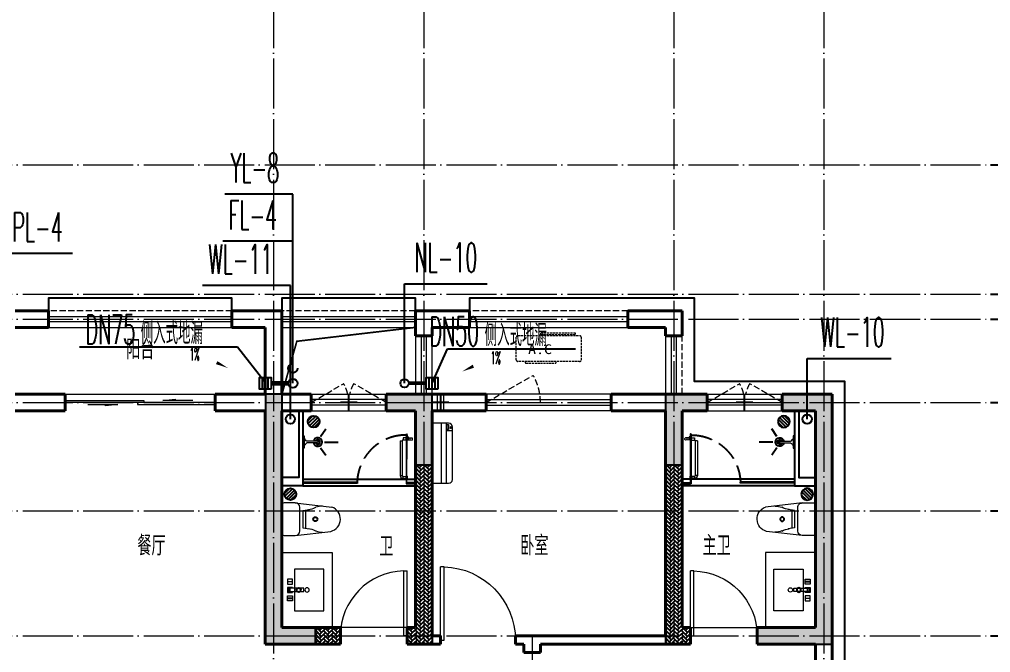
# Model space of a CAD drawing. Extents: x 27938 to 650306, y -92720 to 1524912.
# Drawn here: x 317267 to 328917, y 370524 to 378117 of the extents above; entities that cross this region are included whole.
import ezdxf

# ---------------------------------------------------------------- set-up
doc = ezdxf.new("R2010")
doc.units = 0
doc.header["$LTSCALE"] = 1000
doc.header["$MEASUREMENT"] = 0
doc.linetypes.add('DASH', pattern=[0.35, 0.25, -0.1])
doc.linetypes.add('DOTE', pattern=[2.42, 2, -0.2, 0.02, -0.2])
for name, color, linetype in [('AXIS', 3, 'Continuous'), ('COLUMN', 9, 'Continuous'), ('DIM_凝结', 3, 'Continuous'), ('DIM_废水', 3, 'Continuous'), ('DIM_污水', 3, 'Continuous'), ('DIM_雨水', 3, 'Continuous'), ('DIM_餐饮排水', 3, 'Continuous'), ('EQUIP_地漏', 7, 'Continuous'), ('EQUIP_污水', 7, 'Continuous'), ('IP-bath&kitchen-JOHNSON', 4, 'Continuous'), ('P-bath&kitchen-JOHNSON', 4, 'Continuous'), ('PIPE-凝结', 150, 'N'), ('PIPE-废水', 31, 'F'), ('PUB_TEXT', 4, 'Continuous'), ('TWT_LEAD', 3, 'Continuous'), ('VPIPE-凝结', 150, 'Continuous'), ('VPIPE-废水', 31, 'Continuous'), ('VPIPE-污水', 2, 'W'), ('VPIPE-雨水', 4, 'DASH'), ('保温', 6, 'Continuous'), ('机电标识类', 1, 'Continuous'), ('看线', 251, 'Continuous')]:
    doc.layers.add(name, color=color, linetype=linetype)
for name, color, linetype, lineweight in [('DOTE', 19, 'DOTE', 9), ('LVTRY', 1, 'Continuous', 13), ('PUB_HATCH', 8, 'Continuous', 9), ('WALL', 9, 'Continuous', 40), ('WINDOW', 8, 'Continuous', 15), ('平面-排水沟', 86, 'Continuous', 15), ('平面-栏杆', 135, 'Continuous', 15), ('平面-看线', 45, 'Continuous', 15), ('平面-空调室内机', 176, 'Continuous', 9), ('平面-空调预留孔', 173, 'Continuous', 15), ('空调', 76, 'Continuous', 13)]:
    doc.layers.add(name, color=color, linetype=linetype, lineweight=lineweight)
doc.styles.add('_TCH_DIM', font='SIMPLEX.shx', dxfattribs={"width": 0.6, "oblique": 10, "bigfont": 'hztxt.shx'})
doc.styles.add('_TCH_DIM_T3', font='SIMPLEX.shx', dxfattribs={"width": 0.494118, "bigfont": 'GBCBIG.shx'})
doc.styles.add('_TWT_SERIAL', font='simplex.shx', dxfattribs={"width": 0.6, "oblique": 10, "height": 3, "bigfont": 'aadri.shx'})
doc.styles.get("Standard").update_dxf_attribs({"font": 'gbenor.shx', "bigfont": 'gbcbig.shx'})
doc.styles.add('黑体', font='simhei.ttf')
doc.linetypes.add('F', pattern='A,3,-0.2,["F",Standard,S=0.25,R=0,X=-0.1,Y=-0.115],-0.2', length=3.4)
doc.linetypes.add('N', pattern='A,3,-0.2,["N",Standard,S=0.25,R=0,X=-0.1,Y=-0.115],-0.2', length=3.4)
doc.linetypes.add('W', pattern='A,3,-0.2,["W",Standard,S=0.25,R=0,X=-0.1,Y=-0.115],-0.2', length=3.4)
doc.dimstyles.new('_TCH_ARCH&&100', dxfattribs={"dimtxt": 297.5, "dimasz": 100, "dimexe": 250, "dimexo": 300, "dimgap": 126.25, "dimtad": 1, "dimdec": 0, "dimzin": 0, "dimdsep": 46, "dimtxsty": '_TCH_DIM_T3', "dimblk": 'ARCHTICK', "dimcen": 0.09, "dimclrt": 4, "dimazin": 2, "dimtfac": 1, "dimtdec": 0, "dimtix": 1, "dimtmove": 2, "dimatfit": 3, "dimfxl": 1, "dimtolj": 1, "dimtzin": 0, "dimarcsym": 0})

# ---------------------------------------------------------------- blocks, each defined once
blk = doc.blocks.new('FGDGDRGSDGDG')
at = {"layer": 'DOTE', "linetype": 'DOTE', "ltscale": 0.3}
for p, q in [((538382, 529998), (538382, 513948)), ((540182, 529998), (540182, 522348)), ((543182, 529998), (543182, 522348)), ((544982, 529998), (544982, 513948)), ((488182, 527998), (546982, 527998)), ((488182, 526448), (546982, 526448)), ((488182, 526148), (546982, 526148)), ((488182, 525148), (546982, 525148)), ((488182, 523848), (546982, 523848)), ((488182, 522348), (546982, 522348)), ((541482, 522348), (541482, 513948))]:
    blk.add_line(p, q, dxfattribs=at)
blk = doc.blocks.new('rrrrrrrrrrrra')
at = {"color": 0}
for p, q in [((253, 484), (-87, 484)), ((-112, 459), (-112, 324)), ((278, 324), (278, 459)), ((-112, 324), (-64, -103)), ((-59, 271), (224, 271)), ((278, 324), (228, -116)), ((-21, 232), (-34, 154)), ((191, 200), (-26, 200)), ((186, 232), (-21, 232)), ((186, 232), (199, 154))]:
    blk.add_line(p, q, dxfattribs=at)
for centre, radius, start, end in [((-87, 459), 25, 90, 180), ((253, 459), 25, 0, 90), ((-59, 324), 53.3, 180, 270), ((224, 324), 53.3, 270, 0), ((-323, 210), 294, 333.5369, 351.4828), ((488, 210), 294, 188.5172, 206.4631), ((149, -3), 224, 158.5202, 180), ((16, -3), 224, 0, 21.4798), ((84, -64), 153, 195.0773, 340.1181)]:
    blk.add_arc(centre, radius, start, end, dxfattribs=at)
blk = doc.blocks.new('A$C1E0F638F')
at = {"color": 0}
for points in [[(500, 435), (500, 85), (0, 85), (0, 435)], [(270, 30), (230, 30), (230, 195), (270, 195)], [(120, 0), (180, 0), (180, 60), (120, 60)], [(147, 55), (153, 55), (153, 5), (147, 5)], [(230, 30), (270, 30), (270, 10), (230, 10)], [(380, 0), (320, 0), (320, 60), (380, 60)], [(353, 55), (347, 55), (347, 5), (353, 5)]]:
    blk.add_lwpolyline(points, close=True, dxfattribs=at)
blk.add_lwpolyline([(270, 60), (280, 60), (280, 0), (220, 0), (220, 60), (230, 60)], dxfattribs=at)
blk.add_circle((250, 236), 26, dxfattribs=at)
blk = doc.blocks.new('135')
blk.add_hatch(color=0).paths.add_polyline_path([(5, 2), (4, -1), (-5, 2), (-4, 5)])
at = {"color": 0}
for p, q in [((-6, 19), (-3, 19)), ((-3, 19), (-6, 19)), ((-6, 3), (5, -2)), ((-6, 3), (-5, 3)), ((-5, 11), (-5, 31)), ((5, 11), (-5, 11)), ((5, 10), (-5, 10)), ((-5, 3), (-4, 6)), ((-4, 6), (5, 2)), ((0, 0), (0, 39)), ((6, 19), (3, 19)), ((3, 19), (6, 19)), ((4, -1), (5, 2)), ((5, 11), (5, 32)), ((4, -1), (6, -2))]:
    blk.add_line(p, q, dxfattribs=at)
for centre, radius, start, end in [((6, 16), 13.5, 151.0147, 204.8403), ((13, 4), 20.5, 163.0924, 182.0012), ((-6, 4), 1, 184.2275, 248.4661), ((-5, 22), 0.5, 335.7643, 151.0147), ((4, 18), 9.42, 155.7643, 171.9773), ((9, 15), 14.6, 166.278, 198.0953), ((14, 4), 19.5, 163.7443, 182.5269), ((-5, 3), 0.5, 181.9385, 247.2597), ((5, 22), 0.5, 29.8425, 204.574), ((-6, 17), 11.7, 10.475, 24.574), ((-6, 15), 12.4, 338.6449, 16.0476), ((29, 7), 24, 172.9439, 199.2318), ((-6, 16), 13.4, 334.9111, 29.8425), ((26, 6), 20.6, 169.1454, 199.9526), ((6, -1), 1.17, 247.4597, 19.9526), ((6, -1), 0.5, 247.4597, 19.2318)]:
    blk.add_arc(centre, radius, start, end, dxfattribs=at)
blk.add_open_spline([(-5, 31), (-4, 31), (-2, 33), (1, 29), (3, 31), (5, 32)], degree=3, knots=[0, 0, 0, 0, 3.066329, 6.218313, 11.124135, 11.124135, 11.124135, 11.124135], dxfattribs=at)
blk = doc.blocks.new('SDFAWERAWER')
at = {"layer": 'LVTRY', "color": 0}
for p, q in [((593941, -1242210), (593784, -1242595)), ((593941, -1242210), (593965, -1242220)), ((593988, -1242191), (593978, -1242214)), ((594007, -1242226), (593978, -1242214)), ((594017, -1242203), (593988, -1242191)), ((594016, -1242220), (594027, -1242193)), ((594026, -1242204), (594018, -1242222)), ((594025, -1242211), (594021, -1242220)), ((594023, -1242211), (594030, -1242194)), ((594025, -1242211), (594031, -1242197)), ((594027, -1242193), (594033, -1242195)), ((594030, -1242194), (594031, -1242197)), ((594032, -1242197), (594033, -1242195)), ((594033, -1242195), (594034, -1242197)), ((594034, -1242198), (594034, -1242197)), ((594047, -1242201), (594036, -1242229)), ((594037, -1242211), (594088, -1242232)), ((594039, -1242230), (594045, -1242214)), ((594042, -1242228), (594051, -1242205)), ((594050, -1242202), (594043, -1242218)), ((594047, -1242201), (594050, -1242202)), ((594050, -1242202), (594051, -1242205)), ((593965, -1242220), (593807, -1242604)), ((594016, -1242220), (594022, -1242223)), ((594018, -1242222), (594021, -1242220)), ((594023, -1242221), (594022, -1242223)), ((594022, -1242223), (594024, -1242222)), ((594024, -1242221), (594024, -1242222)), ((594028, -1242234), (594078, -1242255)), ((594036, -1242229), (594039, -1242230)), ((594039, -1242230), (594042, -1242228)), ((594057, -1242246), (594067, -1242223)), ((593784, -1242595), (593807, -1242604)), ((593803, -1242641), (593813, -1242618)), ((593803, -1242641), (593833, -1242653)), ((593813, -1242618), (593842, -1242630)), ((593842, -1242630), (593833, -1242653)), ((593834, -1242656), (593833, -1242653)), ((593845, -1242629), (593834, -1242656)), ((593836, -1242657), (593834, -1242656)), ((593848, -1242630), (593836, -1242657)), ((593845, -1242629), (593842, -1242630)), ((593848, -1242630), (593845, -1242629)), ((593847, -1242662), (593858, -1242634)), ((593847, -1242662), (593850, -1242663)), ((593850, -1242663), (593861, -1242635)), ((593852, -1242662), (593862, -1242637)), ((593858, -1242634), (593861, -1242635)), ((593861, -1242635), (593862, -1242637))]:
    blk.add_line(p, q, dxfattribs=at)
blk.add_lwpolyline([(593823, -1242717), (594046, -1242174), (594037, -1242170), (593814, -1242713)], close=True, dxfattribs=at)
blk.add_arc((594075, -1242240), 15.3, 281.7932, 33.7019, dxfattribs=at)
for centre, major_axis, start_param, end_param in [((593974, -1242224), (3.93, 9.6), 0, 1.570796), ((593817, -1242608), (13.5, 33.1), 1.570796, 3.141593), ((593817, -1242608), (3.93, 9.6), 1.570796, 3.141593)]:
    blk.add_ellipse(centre, major_axis=major_axis, ratio=1, start_param=start_param, end_param=end_param, dxfattribs=at)
at = {"layer": 'P-bath&kitchen-JOHNSON', "color": 0, "linetype": 'DASH'}
blk.add_arc((593810, -1242714), 586, 67.5369, 157.1325, dxfattribs=at)
at = {"layer": 'LVTRY', "color": 8, "xscale": -1, "rotation": 157.7329157530927}
blk.add_blockref('135', (594045, -1242162), dxfattribs=at)
blk = doc.blocks.new('A$C5DCB2F21')
at = {"layer": 'IP-bath&kitchen-JOHNSON', "color": 0}
for p, q in [((-68, -213), (-158, -275)), ((68, -213), (158, -275)), ((0, -261), (0, -425))]:
    blk.add_line(p, q, dxfattribs=at)
for centre, major_axis, ratio, start_param, end_param in [((0, -179), (-51, 0), 0.990052, -1.36297, 4.504563), ((0, -178), (-26.8, 0), 0.994812, -1.167677, 4.309269)]:
    blk.add_ellipse(centre, major_axis=major_axis, ratio=ratio, start_param=start_param, end_param=end_param, dxfattribs=at)
at = {"layer": 'LVTRY', "color": 0}
for p, q in [((74, 0), (-74, 0)), ((-10, -174), (-10, -49)), ((11, -174), (11, -49))]:
    blk.add_line(p, q, dxfattribs=at)
blk.add_lwpolyline([(74, 0), (74, -16), (-74, -16), (-74, 0)], dxfattribs=at)
for points in [[(-26, -31, -0.364142), (-38, -16, -0.020495)], [(-10, -49, 0.214893), (-26, -31, 7.649644)], [(11, -49, -0.21439), (26, -31, -7.649644)], [(26, -31, 0.364142), (38, -16, 0.020495)]]:
    blk.add_lwpolyline(points, format="xyb", dxfattribs=at)
blk.add_arc((0, -174), 10.5, 180, 0, dxfattribs=at)
for centre, major_axis, ratio, start_param, end_param in [((0, -181), (53.6, 0), 0.987577, 1.76809, 7.656688), ((-12, -165), (0, 1.43), 0.85, -1.570796, 4.712389), ((-12, -189), (0, 1.43), 0.85, 4.712389, 10.995574), ((12, -165), (0, 1.43), 0.85, 4.712389, 10.995574), ((12, -189), (0, 1.43), 0.85, 4.712389, 10.995574)]:
    blk.add_ellipse(centre, major_axis=major_axis, ratio=ratio, start_param=start_param, end_param=end_param, dxfattribs=at)
blk = doc.blocks.new('GDGDRGDGRD')
at = {"layer": 'IP-bath&kitchen-JOHNSON', "color": 0}
for p, q in [((490533, 524228), (491883, 524228)), ((490533, 524193), (491183, 524193)), ((490533, 524183), (491183, 524183)), ((490533, 524148), (491883, 524148)), ((491183, 524183), (491183, 524193)), ((491883, 524183), (491783, 524183)), ((491783, 524173), (491783, 524183)), ((491883, 524173), (491783, 524173))]:
    blk.add_line(p, q, dxfattribs=at)
for points in [[(490533, 525048), (490533, 524148), (490283, 524148)], [(490483, 525048), (490483, 524248), (490283, 524248)]]:
    blk.add_lwpolyline(points, dxfattribs=at)
at = {"layer": 'LVTRY', "color": 0}
blk.add_lwpolyline([(490883, 522448), (490283, 522448), (490283, 523348), (490883, 523348)], close=True, dxfattribs=at)
at = {"layer": 'IP-bath&kitchen-JOHNSON', "color": 8}
for name, p, rotation in [('A$C5DCB2F21', (490533, 524673), 90.008488524447), ('SDFAWERAWER', (-528536, 1449334), 22.25976934310711)]:
    blk.add_blockref(name, p, dxfattribs=dict(at, rotation=rotation))
at = {"layer": 'LVTRY', "color": 8, "extrusion": (0, 0, -1), "xscale": -1, "zscale": -1, "rotation": 270}
blk.add_blockref('rrrrrrrrrrrra', (-490766, 523666), dxfattribs=at)
at = {"layer": 'LVTRY', "color": 8, "xscale": -1, "rotation": 270}
blk.add_blockref('A$C1E0F638F', (490347, 522649), dxfattribs=at)
blk = doc.blocks.new('FSFSFSFS')
at = {"layer": 'IP-bath&kitchen-JOHNSON', "color": 0}
for p, q in [((496432, 524228), (495082, 524228)), ((495082, 524183), (495182, 524183)), ((495082, 524173), (495182, 524173)), ((496432, 524148), (495082, 524148)), ((495182, 524173), (495182, 524183)), ((496432, 524193), (495782, 524193)), ((495782, 524183), (495782, 524193)), ((496432, 524183), (495782, 524183))]:
    blk.add_line(p, q, dxfattribs=at)
for points in [[(496432, 525048), (496432, 524148), (496682, 524148)], [(496482, 525048), (496482, 524248), (496682, 524248)]]:
    blk.add_lwpolyline(points, dxfattribs=at)
at = {"layer": 'LVTRY', "color": 0}
blk.add_lwpolyline([(496082, 522448), (496682, 522448), (496682, 523348), (496082, 523348)], close=True, dxfattribs=at)
at = {"layer": 'IP-bath&kitchen-JOHNSON', "color": 8, "xscale": -1}
for name, p, rotation in [('A$C5DCB2F21', (496432, 524673), 269.991511475553), ('SDFAWERAWER', (1515501, 1449334), 337.7402306568929)]:
    blk.add_blockref(name, p, dxfattribs=dict(at, rotation=rotation))
at = {"layer": 'LVTRY', "color": 8, "extrusion": (0, 0, -1), "zscale": -1, "rotation": 90.00000000000001}
blk.add_blockref('rrrrrrrrrrrra', (-496199, 523666), dxfattribs=at)
at = {"layer": 'LVTRY', "color": 8, "rotation": 90.00000000000001}
blk.add_blockref('A$C1E0F638F', (496617, 522649), dxfattribs=at)
blk = doc.blocks.new('A$C001338C2')
at = {"color": 0}
for p, q in [((845, 304), (55, 304)), ((109, 215), (109, 304)), ((0, 249), (0, 22)), ((900, 22), (900, 249)), ((22, 0), (878, 0))]:
    blk.add_line(p, q, dxfattribs=at)
at = {"color": 0, "lineweight": 5}
for p, q in [((900, 215), (0, 215)), ((900, 143), (0, 143))]:
    blk.add_line(p, q, dxfattribs=at)
at = {"color": 0}
for points in [[(89, 226), (22, 226, -0.414214), (17, 232), (17, 243, -0.414214), (22, 249), (89, 249, -0.414214), (95, 243), (95, 232, -0.414214)], [(73, 275), (57, 275, -0.414214), (51, 281), (51, 283, -0.414214), (57, 289), (73, 289, -0.414214), (79, 283), (79, 281, -0.414214)]]:
    blk.add_lwpolyline(points, format="xyb", close=True, dxfattribs=at)
for centre, radius, start, end in [((55, 249), 55, 90, 180), ((845, 249), 55, 360, 90), ((22, 22), 22, 180, 270), ((878, 22), 22, 270, 360)]:
    blk.add_arc(centre, radius, start, end, dxfattribs=at)
blk = doc.blocks.new('dongkong')
at = {"color": 0}
blk.add_wipeout([(-603756, 210771), (-603756, 210571), (-603836, 210571), (-603836, 210771)], dxfattribs=at)
at = {"layer": '机电标识类', "color": 0, "linetype": 'DASH', "ltscale": 400}
for p, q in [((-603796, 210771), (-603796, 210571)), ((-603896, 210671), (-603696, 210671))]:
    blk.add_line(p, q, dxfattribs=at)
at = {"layer": '空调', "color": 0, "linetype": 'DASH', "const_width": 2}
blk.add_lwpolyline([(-603756, 210771), (-603756, 210571), (-603836, 210571), (-603836, 210771)], close=True, dxfattribs=at)
blk = doc.blocks.new('gdfgdgdgr')
at = {"layer": 'PUB_HATCH'}
for points in [[(525378, 529314), (525378, 526314), (525978, 526314), (525978, 526514), (525578, 526514), (525578, 529114), (525578, 529114), (525578, 529314)], [(526828, 529114), (527178, 529114), (527178, 528464), (527378, 528464), (527378, 529314), (526828, 529314)], [(530678, 529114), (530678, 529314), (530178, 529314), (530178, 528464), (530378, 528464), (530378, 529114)], [(532178, 529314), (531578, 529314), (531578, 529114), (531978, 529114), (531978, 526514), (531278, 526514), (531278, 526314), (532178, 526314)]]:
    blk.add_hatch(color=256, dxfattribs=at).paths.add_polyline_path(points)
at = {"layer": 'COLUMN', "color": 8}
for p, q in [((525378, 529314), (525378, 526314)), ((525578, 529314), (525378, 529314)), ((525578, 529114), (525578, 529314)), ((527378, 529314), (526828, 529314)), ((526828, 529314), (526828, 529114)), ((527378, 528464), (527378, 529314)), ((530678, 529314), (530178, 529314)), ((530178, 529314), (530178, 528464)), ((530678, 529114), (530678, 529314)), ((532178, 529314), (531578, 529314)), ((531578, 529314), (531578, 529114)), ((532178, 526314), (532178, 529314)), ((525578, 526514), (525578, 529114)), ((525578, 529114), (525578, 529114)), ((526828, 529114), (527178, 529114)), ((527178, 529114), (527178, 528464)), ((530378, 528464), (530378, 529114)), ((530378, 529114), (530678, 529114)), ((531578, 529114), (531978, 529114)), ((531978, 529114), (531978, 526514)), ((527178, 528464), (527378, 528464)), ((530178, 528464), (530378, 528464)), ((525978, 526514), (525578, 526514)), ((525978, 526314), (525978, 526514)), ((531978, 526514), (531278, 526514)), ((531278, 526514), (531278, 526314)), ((525378, 526314), (525978, 526314)), ((531278, 526314), (532178, 526314))]:
    blk.add_line(p, q, dxfattribs=at)
blk = doc.blocks.new('A$C263B1184')
at = {"layer": '保温', "linetype": 'ByBlock', "ltscale": 10}
h = blk.add_hatch(dxfattribs=at)
h.set_pattern_fill('AR-HBONE', color=251, scale=55)
h.set_pattern_definition([(45, (-1020960.394, -343310.663), (0, 47.4157523), [100.584, -33.528]), (135, (-1020936.686, -343286.955), (3e-15, 47.4157523), [100.584, -33.528])])
h.paths.add_polyline_path([(-11700, 6200), (-11700, 8350), (-11900, 8350), (-11900, 6200)])
h = blk.add_hatch(dxfattribs=at)
h.set_pattern_fill('AR-HBONE', color=251, scale=55)
h.set_pattern_definition([(45, (-1017960.394, -343310.663), (0, 47.4157523), [100.584, -33.528]), (135, (-1017936.686, -343286.955), (3e-15, 47.4157523), [100.584, -33.528])])
h.paths.add_polyline_path([(-8700, 6200), (-8700, 8350), (-8900, 8350), (-8900, 6200)])
h = blk.add_hatch(dxfattribs=at)
h.set_pattern_fill('AR-HBONE', color=251, scale=55)
h.set_pattern_definition([(45, (-1021060.394, -345260.66), (0, 47.4157523), [100.584, -33.528]), (135, (-1021036.686, -345236.954), (3e-15, 47.4157523), [100.584, -33.528])])
h.paths.add_polyline_path([(-11900, 6200), (-11900, 6400), (-12000, 6400), (-12000, 6200)])
h = blk.add_hatch(dxfattribs=at)
h.set_pattern_fill('AR-HBONE', color=251, scale=55)
h.set_pattern_definition([(45, (-1017760.394, -345260.66), (0, 47.4157523), [100.584, -33.528]), (135, (-1017736.686, -345236.954), (3e-15, 47.4157523), [100.584, -33.528])])
h.paths.add_polyline_path([(-8600, 6200), (-8600, 6400), (-8700, 6400), (-8700, 6200)])
h = blk.add_hatch(dxfattribs=at)
h.set_pattern_fill('AR-HBONE', color=251, scale=55)
h.set_pattern_definition([(45, (-1016860.394, -345260.66), (0, 47.4157523), [100.584, -33.528]), (135, (-1016836.686, -345236.954), (3e-15, 47.4157523), [100.584, -33.528])])
h.paths.add_polyline_path([(-7500, 6200), (-7500, 6400), (-7800, 6400), (-7800, 6200)])
at = {"layer": '保温', "color": 251, "linetype": 'ByBlock', "ltscale": 10}
for p, q in [((-11700, 6300), (-11700, 6200)), ((-8900, 6300), (-8900, 6200))]:
    blk.add_line(p, q, dxfattribs=at)
blk = doc.blocks.new('A$C12C278E8')
at = {"color": 8}
blk.add_wipeout([(18060, 0), (18060, -200), (18140, -200), (18140, 0)], dxfattribs=at)
at = {"layer": '机电标识类', "color": 8, "linetype": 'DASH', "ltscale": 400}
for p, q in [((18100, 0), (18100, -200)), ((18200, -100), (18000, -100))]:
    blk.add_line(p, q, dxfattribs=at)
at = {"layer": '空调', "color": 8, "linetype": 'DASH'}
blk.add_lwpolyline([(18060, 0), (18060, -200), (18140, -200), (18140, 0)], close=True, dxfattribs=at)
blk = doc.blocks.new('gsergvr')
at = {"layer": '平面-空调预留孔', "color": 0, "linetype": 'DASH', "ltscale": 0.1}
for p, q in [((34075, 17176), (34075, 17166)), ((34085, 17156), (34438, 17156)), ((34448, 17166), (34448, 17176))]:
    blk.add_line(p, q, dxfattribs=at)
blk.add_lwpolyline([(34729, 17176), (33989, 17176, -0.414214), (33969, 17196), (33969, 17466, -0.414214), (33989, 17486), (34729, 17486, -0.414214), (34749, 17466), (34749, 17196, -0.414214)], format="xyb", close=True, dxfattribs=at)
blk.add_lwpolyline([(34679, 17515), (34260, 17515), (34260, 17500), (34679, 17500)], close=True, dxfattribs=at)
for centre, start, end in [((34085, 17166), 180, 270), ((34438, 17166), 270, 0)]:
    blk.add_arc(centre, 10, start, end, dxfattribs=at)
at = {"layer": '平面-空调预留孔', "color": 0, "linetype": 'DASH', "ltscale": 0.1, "style": '黑体', "width": 1.2}
blk.add_text('A.C', height=117, dxfattribs=at).set_placement((34111, 17265))
blk = doc.blocks.new('rtyryrtyeeretee')
at = {"layer": '平面-空调预留孔', "color": 8}
blk.add_blockref('gsergvr', (635673, 326706), dxfattribs=at)
blk = doc.blocks.new('$TwtSys$00000137')
at = {"color": 7}
for p, q in [((-46.875, -93.75), (-46.875, 93.75)), ((0, -93.75), (0, 93.75)), ((46.875, -93.75), (46.875, 93.75))]:
    blk.add_line(p, q, dxfattribs=at)
blk.add_lwpolyline([(-93.75, -93.75), (93.75, -93.75), (93.75, 93.75), (-93.75, 93.75)], close=True, dxfattribs=at)
blk = doc.blocks.new('_ArchTick')
at = {"color": 0, "linetype": 'ByBlock', "const_width": 0.4}
blk.add_lwpolyline([(-0.5, -0.5), (0.5, 0.5)], dxfattribs=at)
blk = doc.blocks.new('*D1129')
at = {"layer": 'AXIS', "color": 0, "lineweight": -2}
for p, q in [((329217, 370724), (331667, 370724)), ((331417, 368624), (331417, 370724)), ((329217, 368624), (331667, 368624))]:
    blk.add_line(p, q, dxfattribs=at)
at = {"layer": 'Defpoints', "color": 0}
for p in [(328917, 370724), (331417, 370724), (328917, 368624)]:
    blk.add_point(p, dxfattribs=at)
at = {"layer": 'AXIS', "color": 0, "lineweight": -2, "xscale": 100, "yscale": 100, "zscale": 100}
for p, rotation in [((331417, 370724), 90), ((331417, 368624), 270)]:
    blk.add_blockref('_ArchTick', p, dxfattribs=dict(at, rotation=rotation))
at = {"layer": 'AXIS', "color": 4, "insert": (331142, 369674), "char_height": 297.5, "attachment_point": 5, "rotation": 90, "style": '_TCH_DIM_T3'}
blk.add_mtext('\\A1;2100', dxfattribs=at)
blk = doc.blocks.new('*D1130')
at = {"layer": 'AXIS', "color": 0, "lineweight": -2}
for p, q in [((329217, 372224), (331667, 372224)), ((331417, 370724), (331417, 372224)), ((329217, 370724), (331667, 370724))]:
    blk.add_line(p, q, dxfattribs=at)
at = {"layer": 'Defpoints', "color": 0}
for p in [(328917, 372224), (331417, 372224), (328917, 370724)]:
    blk.add_point(p, dxfattribs=at)
at = {"layer": 'AXIS', "color": 0, "lineweight": -2, "xscale": 100, "yscale": 100, "zscale": 100}
for p, rotation in [((331417, 372224), 90), ((331417, 370724), 270)]:
    blk.add_blockref('_ArchTick', p, dxfattribs=dict(at, rotation=rotation))
at = {"layer": 'AXIS', "color": 4, "insert": (331142, 371474), "char_height": 297.5, "attachment_point": 5, "rotation": 90, "style": '_TCH_DIM_T3'}
blk.add_mtext('\\A1;1500', dxfattribs=at)
blk = doc.blocks.new('*D1131')
at = {"layer": 'AXIS', "color": 0, "lineweight": -2}
for p, q in [((329217, 373524), (331667, 373524)), ((331417, 372224), (331417, 373524)), ((329217, 372224), (331667, 372224))]:
    blk.add_line(p, q, dxfattribs=at)
at = {"layer": 'Defpoints', "color": 0}
for p in [(328917, 373524), (331417, 373524), (328917, 372224)]:
    blk.add_point(p, dxfattribs=at)
at = {"layer": 'AXIS', "color": 0, "lineweight": -2, "xscale": 100, "yscale": 100, "zscale": 100}
for p, rotation in [((331417, 373524), 90), ((331417, 372224), 270)]:
    blk.add_blockref('_ArchTick', p, dxfattribs=dict(at, rotation=rotation))
at = {"layer": 'AXIS', "color": 4, "insert": (331142, 372874), "char_height": 297.5, "attachment_point": 5, "rotation": 90, "style": '_TCH_DIM_T3'}
blk.add_mtext('\\A1;1300', dxfattribs=at)
blk = doc.blocks.new('*D1132')
at = {"layer": 'AXIS', "color": 0, "lineweight": -2}
for p, q in [((329217, 374524), (331667, 374524)), ((331417, 373524), (331417, 374524)), ((329217, 373524), (331667, 373524))]:
    blk.add_line(p, q, dxfattribs=at)
at = {"layer": 'Defpoints', "color": 0}
for p in [(328917, 374524), (331417, 374524), (328917, 373524)]:
    blk.add_point(p, dxfattribs=at)
at = {"layer": 'AXIS', "color": 0, "lineweight": -2, "xscale": 100, "yscale": 100, "zscale": 100}
for p, rotation in [((331417, 374524), 90), ((331417, 373524), 270)]:
    blk.add_blockref('_ArchTick', p, dxfattribs=dict(at, rotation=rotation))
at = {"layer": 'AXIS', "color": 4, "insert": (331142, 374024), "char_height": 297.5, "attachment_point": 5, "rotation": 90, "style": '_TCH_DIM_T3'}
blk.add_mtext('\\A1;1000', dxfattribs=at)
blk = doc.blocks.new('*D1133')
at = {"layer": 'AXIS', "color": 0, "lineweight": -2}
for p, q in [((331417, 374824), (331417, 374924)), ((329217, 374824), (331667, 374824)), ((331417, 374524), (331417, 374824)), ((329217, 374524), (331667, 374524)), ((331417, 374524), (331417, 374424))]:
    blk.add_line(p, q, dxfattribs=at)
at = {"layer": 'Defpoints', "color": 0}
for p in [(328917, 374824), (331417, 374824), (328917, 374524)]:
    blk.add_point(p, dxfattribs=at)
at = {"layer": 'AXIS', "color": 0, "lineweight": -2, "xscale": 100, "yscale": 100, "zscale": 100}
for p, rotation in [((331417, 374824), 270), ((331417, 374524), 90)]:
    blk.add_blockref('_ArchTick', p, dxfattribs=dict(at, rotation=rotation))
at = {"layer": 'AXIS', "color": 4, "insert": (331142, 374674), "char_height": 297.5, "attachment_point": 5, "rotation": 90, "style": '_TCH_DIM_T3'}
blk.add_mtext('\\A1;300', dxfattribs=at)
blk = doc.blocks.new('*D1134')
at = {"layer": 'AXIS', "color": 0, "lineweight": -2}
for p, q in [((329217, 376374), (331667, 376374)), ((331417, 374824), (331417, 376374)), ((329217, 374824), (331667, 374824))]:
    blk.add_line(p, q, dxfattribs=at)
at = {"layer": 'Defpoints', "color": 0}
for p in [(328917, 376374), (331417, 376374), (328917, 374824)]:
    blk.add_point(p, dxfattribs=at)
at = {"layer": 'AXIS', "color": 0, "lineweight": -2, "xscale": 100, "yscale": 100, "zscale": 100}
for p, rotation in [((331417, 376374), 90), ((331417, 374824), 270)]:
    blk.add_blockref('_ArchTick', p, dxfattribs=dict(at, rotation=rotation))
at = {"layer": 'AXIS', "color": 4, "insert": (331142, 375599), "char_height": 297.5, "attachment_point": 5, "rotation": 90, "style": '_TCH_DIM_T3'}
blk.add_mtext('\\A1;1550', dxfattribs=at)
blk = doc.blocks.new('*D1135')
at = {"layer": 'AXIS', "color": 0, "lineweight": -2}
for p, q in [((331417, 376474), (331417, 376574)), ((329217, 376474), (331667, 376474)), ((331417, 376374), (331417, 376474)), ((329217, 376374), (331667, 376374)), ((331417, 376374), (331417, 376274))]:
    blk.add_line(p, q, dxfattribs=at)
at = {"layer": 'Defpoints', "color": 0}
for p in [(328917, 376474), (331417, 376474), (328917, 376374)]:
    blk.add_point(p, dxfattribs=at)
at = {"layer": 'AXIS', "color": 0, "lineweight": -2, "xscale": 100, "yscale": 100, "zscale": 100}
for p, rotation in [((331417, 376474), 270), ((331417, 376374), 90)]:
    blk.add_blockref('_ArchTick', p, dxfattribs=dict(at, rotation=rotation))
at = {"layer": 'AXIS', "color": 4, "insert": (331142, 376749), "char_height": 297.5, "attachment_point": 5, "rotation": 90, "style": '_TCH_DIM_T3'}
blk.add_mtext('\\A1;100', dxfattribs=at)
blk = doc.blocks.new('*D1136')
at = {"layer": 'AXIS', "color": 0, "lineweight": -2}
for p, q in [((329217, 376474), (332467, 376474)), ((332217, 364074), (332217, 376474)), ((329217, 364074), (332467, 364074))]:
    blk.add_line(p, q, dxfattribs=at)
at = {"layer": 'Defpoints', "color": 0}
for p in [(328917, 376474), (332217, 376474), (328917, 364074)]:
    blk.add_point(p, dxfattribs=at)
at = {"layer": 'AXIS', "color": 0, "lineweight": -2, "xscale": 100, "yscale": 100, "zscale": 100}
for p, rotation in [((332217, 376474), 90), ((332217, 364074), 270)]:
    blk.add_blockref('_ArchTick', p, dxfattribs=dict(at, rotation=rotation))
at = {"layer": 'AXIS', "color": 4, "insert": (331942, 370274), "char_height": 297.5, "attachment_point": 5, "rotation": 90, "style": '_TCH_DIM_T3'}
blk.add_mtext('\\A1;12400', dxfattribs=at)
blk = doc.blocks.new('$WINLIB2D$00000001')
at = {"color": 0}
for points in [[(-0.5, 0.5), (-0.5, -0.5)], [(-0.5, 0.5), (0.5, 0.5)], [(0.5, -0.5), (0.5, 0.5)], [(0.5, 0.1667), (-0.5, 0.1667)], [(0.5, -0.1667), (-0.5, -0.1667)], [(-0.5, -0.5), (0.5, -0.5)]]:
    blk.add_lwpolyline(points, dxfattribs=at)
blk = doc.blocks.new('$DorLib2D$00000001')
for p, q in [((0.45, 0.975), (0.5, 0.975)), ((0.45, 0), (0.45, 0.975)), ((0.5, 0), (0.5, 0.975)), ((0.5, 0), (0.45, 0))]:
    blk.add_line(p, q)
at = {"lineweight": 13}
blk.add_arc((0.475, 0), 0.975, 91.4693, 180, dxfattribs=at)
blk = doc.blocks.new('$DorLib2D$00000131')
at = {"color": 0, "linetype": 'Continuous'}
for p, q in [((0.15, 0.125), (0.2319, 0.1973)), ((0.2319, 0.1973), (0.2319, 0.125)), ((-0.5, 0.125), (-0.5, 0)), ((0.0192, 0.125), (-0.5, 0.125)), ((0.0192, 0), (0.0192, 0.125)), ((0.35, 0.125), (0.15, 0.125)), ((-0.5, 0), (0.0192, 0)), ((-0.024, 0), (0.5, 0)), ((-0.024, -0.125), (-0.024, 0)), ((0.5, 0), (0.5, -0.125)), ((-0.35, -0.125), (-0.15, -0.125)), ((-0.2319, -0.1973), (-0.2319, -0.125)), ((-0.15, -0.125), (-0.2319, -0.1973)), ((0.5, -0.125), (-0.024, -0.125))]:
    blk.add_line(p, q, dxfattribs=at)
blk = doc.blocks.new('$TwtSys$00000141')
for p, q in [((-141, 12), (-15, 138)), ((-141, 12), (-15, 138)), ((-131, -53), (53, 131)), ((-131, -53), (53, 131)), ((-100, -100), (100, 100)), ((-100, -100), (100, 100)), ((-49, -131), (131, 49)), ((-49, -131), (131, 49)), ((17, -138), (138, -17)), ((17, -138), (138, -17))]:
    blk.add_line(p, q)
blk.add_circle((0, 0), 141)
blk.add_circle((0, 0), 141)
blk = doc.blocks.new('$TwtSys$00000147')
blk.add_circle((0, 0, 0), 25)

msp = doc.modelspace()

# ---------------------------------------------------------------- linework, layer by layer
at = {"layer": 'AXIS'}
for p, q in [((328916.6, 376373.7), (332916.6, 376373.7)), ((328916.6, 374823.7), (332916.6, 374823.7)), ((328916.6, 374523.7), (332916.6, 374523.7)), ((328916.6, 373523.7), (332916.6, 373523.7)), ((328916.6, 372223.7), (332916.6, 372223.7)), ((328916.6, 370723.7), (332916.6, 370723.7))]:
    msp.add_line(p, q, dxfattribs=at)
at = {"layer": 'DIM_凝结'}
for p, q in [((321886.9, 373753.7), (321886.9, 374946.3)), ((321886.9, 374946.3), (322876.4, 374946.3))]:
    msp.add_line(p, q, dxfattribs=at)
at = {"layer": 'DIM_废水'}
for p, q in [((320546.6, 375456.3), (319705.6, 375456.3)), ((320546.6, 373753.7), (320546.6, 375456.3))]:
    msp.add_line(p, q, dxfattribs=at)
at = {"layer": 'DIM_污水'}
for p, q in [((320516.6, 374927.7), (319461.3, 374927.7)), ((326716.6, 373323.7), (326716.6, 374050.7)), ((326716.6, 374050.7), (327723.5, 374050.7))]:
    msp.add_line(p, q, dxfattribs=at)
at = {"layer": 'DIM_雨水'}
for p, q in [((320546.6, 376022.4), (319729.8, 376022.4)), ((320546.6, 373933.7), (320546.6, 376022.4))]:
    msp.add_line(p, q, dxfattribs=at)
at = {"layer": 'DIM_餐饮排水'}
msp.add_line((316916.5, 375312.9), (317904.3, 375312.9), dxfattribs=at)
at = {"layer": 'PIPE-凝结', "const_width": 45}
msp.add_lwpolyline([(321936.9, 373753.7), (322146.8, 373753.7)], dxfattribs=at)
at = {"layer": 'PIPE-废水', "const_width": 55}
msp.add_lwpolyline([(320491.6, 373753.7), (320286.9, 373753.7)], dxfattribs=at)
at = {"layer": 'TWT_LEAD'}
for p, q in [((319881.1, 374187.7), (317987.9, 374187.7)), ((320216.6, 373763.2), (319881.1, 374187.7)), ((322216.8, 373753.8), (322403.1, 374165)), ((322403.1, 374165), (323938.9, 374165))]:
    msp.add_line(p, q, dxfattribs=at)
at = {"layer": 'VPIPE-凝结'}
msp.add_circle((321886.9, 373753.7), 50, dxfattribs=at)
at = {"layer": 'VPIPE-废水'}
msp.add_circle((320546.6, 373753.7), 55, dxfattribs=at)
at = {"layer": 'VPIPE-污水'}
msp.add_circle((326716.6, 373323.7), 55, dxfattribs=at)
at = {"layer": 'VPIPE-雨水'}
msp.add_circle((320546.6, 373933.7), 55, dxfattribs=at)
at = {"layer": 'WALL', "color": 8}
for p, q in [((317216.6, 374623.7), (317616.6, 374623.7)), ((317616.6, 374623.7), (317616.6, 374423.7)), ((319816.6, 374623.7), (320416.6, 374623.7)), ((319816.6, 374623.7), (319816.6, 374423.7)), ((322016.6, 374623.7), (322666.7, 374623.7)), ((322016.6, 374623.7), (322016.6, 374323.7)), ((322666.7, 374623.7), (322666.7, 374423.7)), ((324566.7, 374623.7), (325216.6, 374623.7)), ((324566.7, 374623.7), (324566.7, 374423.7)), ((325216.6, 374623.7), (325216.6, 374323.7)), ((317216.6, 374423.7), (317616.6, 374423.7)), ((319816.6, 374423.7), (320216.6, 374423.7)), ((322216.6, 374323.7), (322016.6, 374323.7)), ((322216.6, 374423.7), (322666.7, 374423.7)), ((322216.6, 374423.7), (322216.6, 374323.7)), ((324566.7, 374423.7), (325016.6, 374423.7)), ((325016.6, 374423.7), (325016.6, 374323.7)), ((325216.6, 374323.7), (325016.6, 374323.7)), ((322866.7, 373423.7), (322866.7, 373623.7)), ((325116.6, 373623.7), (324366.7, 373623.7)), ((324366.7, 373623.7), (324366.7, 373423.7)), ((325516.6, 373623.7), (325116.6, 373623.7)), ((325516.6, 373423.7), (325516.6, 373623.7)), ((327016.6, 373623.7), (326416.6, 373623.7)), ((326416.6, 373623.7), (326416.6, 373423.7)), ((327016.6, 373623.7), (327016.6, 370723.7)), ((324366.7, 373423.7), (325016.6, 373423.7)), ((325016.6, 373423.7), (325016.6, 370723.7)), ((325216.6, 373423.7), (325516.6, 373423.7)), ((325216.6, 373423.7), (325216.6, 370823.7)), ((326416.6, 373423.7), (326816.6, 373423.7)), ((326816.6, 373423.7), (326816.6, 370823.7)), ((321116.6, 370823.7), (320416.6, 370823.7)), ((321116.6, 370623.7), (321116.6, 370823.7)), ((322016.6, 370823.7), (321916.6, 370823.7)), ((321916.6, 370823.7), (321916.6, 370623.7)), ((325316.6, 370823.7), (325216.6, 370823.7)), ((325316.6, 370623.7), (325316.6, 370823.7)), ((326816.6, 370823.7), (326116.6, 370823.7)), ((326116.6, 370823.7), (326116.6, 370623.7)), ((322316.6, 370723.7), (322216.6, 370723.7)), ((322316.6, 370623.7), (322316.6, 370723.7)), ((323416.6, 370723.7), (323216.6, 370723.7)), ((323216.6, 370723.7), (323216.6, 370623.7)), ((323416.6, 370723.7), (325016.6, 370723.7)), ((327016.6, 370723.7), (327016.6, 365423.7)), ((320216.6, 370623.7), (321116.6, 370623.7)), ((321916.6, 370623.7), (322116.6, 370623.7)), ((322116.6, 370623.7), (322316.6, 370623.7)), ((323216.6, 370623.7), (323316.6, 370623.7)), ((323316.6, 370623.7), (323316.6, 370523.7)), ((323516.6, 370523.7), (323516.6, 370623.7)), ((323516.6, 370623.7), (325116.6, 370623.7)), ((325116.6, 370623.7), (325316.6, 370623.7)), ((326116.6, 370623.7), (326816.6, 370623.7)), ((326816.6, 370623.7), (326816.6, 365623.7)), ((323316.6, 370523.7), (323516.6, 370523.7))]:
    msp.add_line(p, q, dxfattribs=at)
at = {"layer": 'WINDOW'}
for p, q in [((321916.6, 370823.7), (321116.6, 370823.7)), ((325316.6, 370823.7), (326116.6, 370823.7))]:
    msp.add_line(p, q, dxfattribs=at)
at = {"layer": 'WINDOW', "color": 8, "linetype": 'DASH', "ltscale": 0.3}
for points in [[(322866.7, 373523.7), (323429.8, 373848.4, -0.1314846), (323516.7, 373523.7)], [(320766.6, 373523.7), (321156.3, 373748.7, -0.1316053), (321216.6, 373523.7)], [(321666.6, 373523.7), (321276.8, 373748.7, 0.1316053), (321216.6, 373523.7)], [(325516.6, 373523.7), (325906.3, 373748.7, -0.1316053), (325966.6, 373523.7)], [(326416.6, 373523.7), (326026.8, 373748.7, 0.1316053), (325966.6, 373523.7)]]:
    msp.add_lwpolyline(points, format="xyb", dxfattribs=at)
at = {"layer": '平面-排水沟', "color": 8}
for points in [[(319482.1, 374073.4, 0, 0, 0), (319768.2, 373936.6, 0, 40, 0), (319632.9, 374001.3, 0, 0, 0)], [(322862.7, 374030.5, 0, 0, 0), (322576.6, 373893.7, 0, 40, 0), (322712, 373958.4, 0, 0, 0)]]:
    msp.add_lwpolyline(points, format="xyseb", dxfattribs=at)
at = {"layer": '平面-栏杆', "color": 8}
for points in [[(317616.6, 374553.7), (319816.6, 374554)], [(320416.6, 374553.7), (322016.6, 374554)], [(322666.7, 374553.7), (324566.7, 374554)], [(317616.6, 374493.7), (319816.6, 374494)], [(320416.6, 374493.7), (322016.6, 374494)], [(322666.7, 374493.7), (324566.7, 374494)], [(322086.6, 374323.7), (322086.9, 373623.7)], [(322146.6, 374323.7), (322146.9, 373623.7)], [(325086.3, 374323.7), (325086.6, 373623.7)], [(325146.3, 374323.7), (325146.6, 373623.7)]]:
    msp.add_lwpolyline(points, dxfattribs=at)
at = {"layer": '平面-看线', "color": 8, "linetype": 'DASH', "ltscale": 0.3}
for p, q in [((319816.6, 374624), (317616.6, 374623.7)), ((322016.6, 374624), (320416.6, 374623.7)), ((324566.7, 374624), (322666.7, 374623.7)), ((325216.6, 373623.7), (325216.3, 374323.7))]:
    msp.add_line(p, q, dxfattribs=at)
at = {"layer": '平面-看线', "color": 8}
msp.add_line((322216.9, 373623.7), (322216.6, 374323.7), dxfattribs=at)
for points in [[(317616.6, 374423.7), (319816.6, 374424)], [(320416.6, 374423.7), (322016.6, 374424)], [(322016.6, 374323.7), (322016.9, 373623.7)], [(322666.7, 374423.7), (324566.7, 374424)], [(325016.3, 374323.7), (325016.6, 373623.7)]]:
    msp.add_lwpolyline(points, dxfattribs=at)
at = {"layer": '看线', "color": 8, "ltscale": 0.5}
for points in [[(319816.6, 374623.7), (319816.6, 374773.7), (317616.6, 374773.7), (317616.6, 374623.7)], [(322016.6, 374623.7), (322016.6, 374773.7), (320416.6, 374773.7), (320416.6, 374623.7)]]:
    msp.add_lwpolyline(points, dxfattribs=at)

# ---------------------------------------------------------------- block references
msp.add_blockref('FGDGDRGSDGDG', (-218065.9, -151624.7))
at = {"color": 8}
msp.add_blockref('rtyryrtyeeretee', (-346415.3, 30132.7), dxfattribs=at)
at = {"color": 8, "xscale": -1}
for name in ['FSFSFSFS', 'GDGDRGDGRD']:
    msp.add_blockref(name, (817099, -151624.7), dxfattribs=at)
at = {"layer": 'EQUIP_地漏'}
for name, p, xscale, yscale, zscale in [('$TwtSys$00000137', (320216.6, 373753.7), -0.75, 0.75, 0.75), ('$TwtSys$00000137', (322216.9, 373753.7), -0.75, 0.75, 0.75), ('$TwtSys$00000141', (326436.5, 373293.7), 0.5, -0.5, 0.5), ('$TwtSys$00000141', (326716.6, 372423.4), 0.5, -0.5, 0.5)]:
    msp.add_blockref(name, p, dxfattribs=dict(at, xscale=xscale, yscale=yscale, zscale=zscale))
at = {"layer": 'EQUIP_地漏', "xscale": 0.5, "yscale": 0.5, "zscale": 0.5, "rotation": 180}
for p in [(320796.7, 373293.7), (320516.6, 372423.4)]:
    msp.add_blockref('$TwtSys$00000141', p, dxfattribs=at)
at = {"layer": 'EQUIP_污水'}
for p in [(320816.7, 372123.6), (320616.7, 371273.7)]:
    msp.add_blockref('$TwtSys$00000147', p, dxfattribs=at)
at = {"layer": 'EQUIP_污水', "yscale": -1, "rotation": 180}
for p in [(326416.5, 372123.6), (326616.5, 371273.7)]:
    msp.add_blockref('$TwtSys$00000147', p, dxfattribs=at)
at = {"layer": 'WINDOW'}
for name, p, xscale, yscale, zscale in [('$WINLIB2D$00000001', (323616.7, 373523.7), -1500, -200, -1500), ('$DorLib2D$00000001', (322766.6, 370673.7), -900, 900, -900), ('$DorLib2D$00000001', (325716.6, 370723.7), -800, 800, -800)]:
    msp.add_blockref(name, p, dxfattribs=dict(at, xscale=xscale, yscale=yscale, zscale=zscale))
at = {"layer": 'WINDOW', "xscale": -800, "yscale": -800, "zscale": -800, "rotation": 179.9999999875269}
msp.add_blockref('$DorLib2D$00000001', (321516.6, 370723.7), dxfattribs=at)
at = {"layer": '平面-空调预留孔', "color": 8, "xscale": 0.8000000000465648, "yscale": 0.8000000000465648, "zscale": 0.8000000000465648, "rotation": 270.0000002334302}
msp.add_blockref('A$C001338C2', (322216.7, 373274), dxfattribs=at)

# ---------------------------------------------------------------- texts
at = {"layer": 'DIM_凝结', "color": 7, "style": '_TWT_SERIAL', "width": 0.48}
msp.add_text('NL-10', height=350, dxfattribs=at).set_placement((322004.4, 375086.3))
at = {"layer": 'DIM_废水', "color": 7, "style": '_TWT_SERIAL', "width": 0.48}
msp.add_text('FL-4', height=350, dxfattribs=at).set_placement((319775.6, 375596.3))
at = {"layer": 'DIM_污水', "color": 7, "style": '_TWT_SERIAL', "width": 0.48}
for s, p in [('WL-11', (319531.3, 375067.7)), ('WL-10', (326875.5, 374190.7))]:
    msp.add_text(s, height=350, dxfattribs=at).set_placement(p)
at = {"layer": 'DIM_雨水', "color": 7, "style": '_TWT_SERIAL', "width": 0.48}
msp.add_text('YL-8', height=350, dxfattribs=at).set_placement((319799.8, 376162.4))
at = {"layer": 'DIM_餐饮排水', "color": 7, "style": '_TWT_SERIAL', "width": 0.48}
msp.add_text('PL-4', height=350, dxfattribs=at).set_placement((317180.6, 375452.9))
at = {"layer": 'PUB_TEXT', "color": 8}
for s, p in [('阳台', (318546.4, 374041)), ('餐厅', (318680.9, 371688)), ('卧室', (323273, 371688)), ('主卫', (325460, 371688))]:
    msp.add_text(s, height=236.31, dxfattribs=at).set_placement(p)
msp.add_text('卫', height=236.3, rotation=360, dxfattribs=at).set_placement((321584.2, 371679))
at = {"layer": 'TWT_LEAD', "color": 7, "style": '_TWT_SERIAL'}
for s, height, width, p in [('DN75', 350, 0.48, (318057.9, 374222.7)), ('DN50', 350, 0.48, (322183.7, 374200)), ('侧入式地漏', 261.81, 0.6, (318721.9, 374222.7)), ('侧入式地漏', 261.81, 0.6, (322847.7, 374200))]:
    msp.add_text(s, height=height, dxfattribs=dict(at, width=width)).set_placement(p)
at = {"layer": '平面-排水沟', "color": 8, "style": '_TCH_DIM', "width": 0.423529}
for p in [(319310.1, 374027.1), (322921.5, 373984.3)]:
    msp.add_text('1%', height=148.75, dxfattribs=at).set_placement(p)

# ---------------------------------------------------------------- dimensions: what is measured, and where the dimension line sits
at = {"layer": 'AXIS'}
dim = msp.add_linear_dim(base=(331416.6, 376473.7), p1=(328916.6, 376373.7), p2=(328916.6, 376473.7), angle=90, dimstyle='_TCH_ARCH&&100', dxfattribs=at)
dim.commit()
dim.dimension.update_dxf_attribs({"geometry": '*D1135', "text_midpoint": (331141.6, 376748.7), "dimtype": 129})
for p1, p2, distance, picture, middle in [((328916.6, 364073.7), (328916.6, 376473.7), -3300, '*D1136', (331941.6, 370273.7)), ((328916.6, 374823.7), (328916.6, 376373.7), -2500, '*D1134', (331141.6, 375598.7)), ((328916.6, 374523.7), (328916.6, 374823.7), -2500, '*D1133', (331141.6, 374673.7)), ((328916.6, 373523.7), (328916.6, 374523.7), -2500, '*D1132', (331141.6, 374023.7)), ((328916.6, 372223.7), (328916.6, 373523.7), -2500, '*D1131', (331141.6, 372873.7)), ((328916.6, 370723.7), (328916.6, 372223.7), -2500, '*D1130', (331141.6, 371473.7)), ((328916.6, 368623.7), (328916.6, 370723.7), -2500, '*D1129', (331141.6, 369673.7))]:
    dim = msp.add_aligned_dim(p1=p1, p2=p2, distance=distance, dimstyle='_TCH_ARCH&&100', dxfattribs=at)
    dim.commit()
    dim.dimension.update_dxf_attribs({"geometry": picture, "text_midpoint": middle})

# ---------------------------------------------------------------- next in the draw order: block references
at = {"layer": '平面-空调室内机', "color": 8, "ltscale": 0.3, "rotation": 180}
for p in [(-282579.5, 584194.5), (-277829.5, 584194.7)]:
    msp.add_blockref('dongkong', p, dxfattribs=at)

# ---------------------------------------------------------------- next in the draw order: linework, layer by layer
at = {"layer": '看线', "color": 8}
msp.add_lwpolyline([(324366.6, 365273.7), (327166.6, 365273.7), (327166.6, 373773.7), (325366.6, 373773.7), (325366.6, 374773.7), (322666.7, 374774.9), (322666.7, 374623.7)], dxfattribs=at)

# ---------------------------------------------------------------- next in the draw order: block references
at = {"color": 8}
msp.add_blockref('gdfgdgdgr', (-205160.8, -155690.1), dxfattribs=at)
at = {"color": 8, "xscale": -1}
msp.add_blockref('A$C263B1184', (313316.6, 364423.7), dxfattribs=at)
at = {"layer": 'WINDOW', "xscale": 900, "yscale": -200, "zscale": 900}
msp.add_blockref('$WINLIB2D$00000001', (325966.6, 373523.7), dxfattribs=at)

# ---------------------------------------------------------------- next in the draw order: block references
at = {"color": 8}
msp.add_blockref('A$C12C278E8', (304216, 373623.7), dxfattribs=at)

# ---------------------------------------------------------------- next in the draw order: linework, layer by layer
at = {"color": 8, "const_width": 20}
msp.add_lwpolyline([(320416.3, 373623.7), (320594.5, 374257.1), (322016.6, 374423.7)], dxfattribs=at)
at = {"layer": 'DIM_污水'}
msp.add_line((320516.6, 373323.7), (320516.6, 374927.7), dxfattribs=at)
at = {"layer": 'VPIPE-污水'}
msp.add_circle((320516.6, 373323.7), 55, dxfattribs=at)
at = {"layer": 'WALL', "color": 8}
for p, q in [((320416.6, 374623.7), (320416.6, 373623.7)), ((320216.6, 374423.7), (320216.6, 373623.7)), ((317816.6, 373623.7), (317216.6, 373623.7)), ((317816.6, 373423.7), (317816.6, 373623.7)), ((320216.6, 373623.7), (319616.6, 373623.7)), ((319616.6, 373623.7), (319616.6, 373423.7)), ((320766.6, 373623.7), (320416.6, 373623.7)), ((320766.6, 373423.7), (320766.6, 373623.7)), ((322116.6, 373623.7), (321666.6, 373623.7)), ((321666.6, 373623.7), (321666.6, 373423.7)), ((322866.7, 373623.7), (322116.6, 373623.7)), ((317216.6, 373423.7), (317816.6, 373423.7)), ((319616.6, 373423.7), (320216.6, 373423.7)), ((320216.6, 373423.7), (320216.6, 370623.7)), ((320416.6, 373423.7), (320766.6, 373423.7)), ((320416.6, 373423.7), (320416.6, 370823.7)), ((321666.6, 373423.7), (322016.6, 373423.7)), ((322016.6, 373423.7), (322016.6, 370823.7)), ((322216.6, 373423.7), (322866.7, 373423.7)), ((322216.6, 373423.7), (322216.6, 370723.7))]:
    msp.add_line(p, q, dxfattribs=at)
at = {"layer": 'WINDOW'}
msp.add_line((317816.6, 373623.7), (319616.6, 373623.7), dxfattribs=at)

# ---------------------------------------------------------------- next in the draw order: block references
at = {"layer": 'WINDOW', "yscale": -200}
for name, p, xscale, zscale in [('$WINLIB2D$00000001', (321216.6, 373523.7), 900, 900), ('$DorLib2D$00000131', (318716.6, 373523.7), -1800, -1800)]:
    msp.add_blockref(name, p, dxfattribs=dict(at, xscale=xscale, zscale=zscale))

doc.saveas('drawing.dxf')
